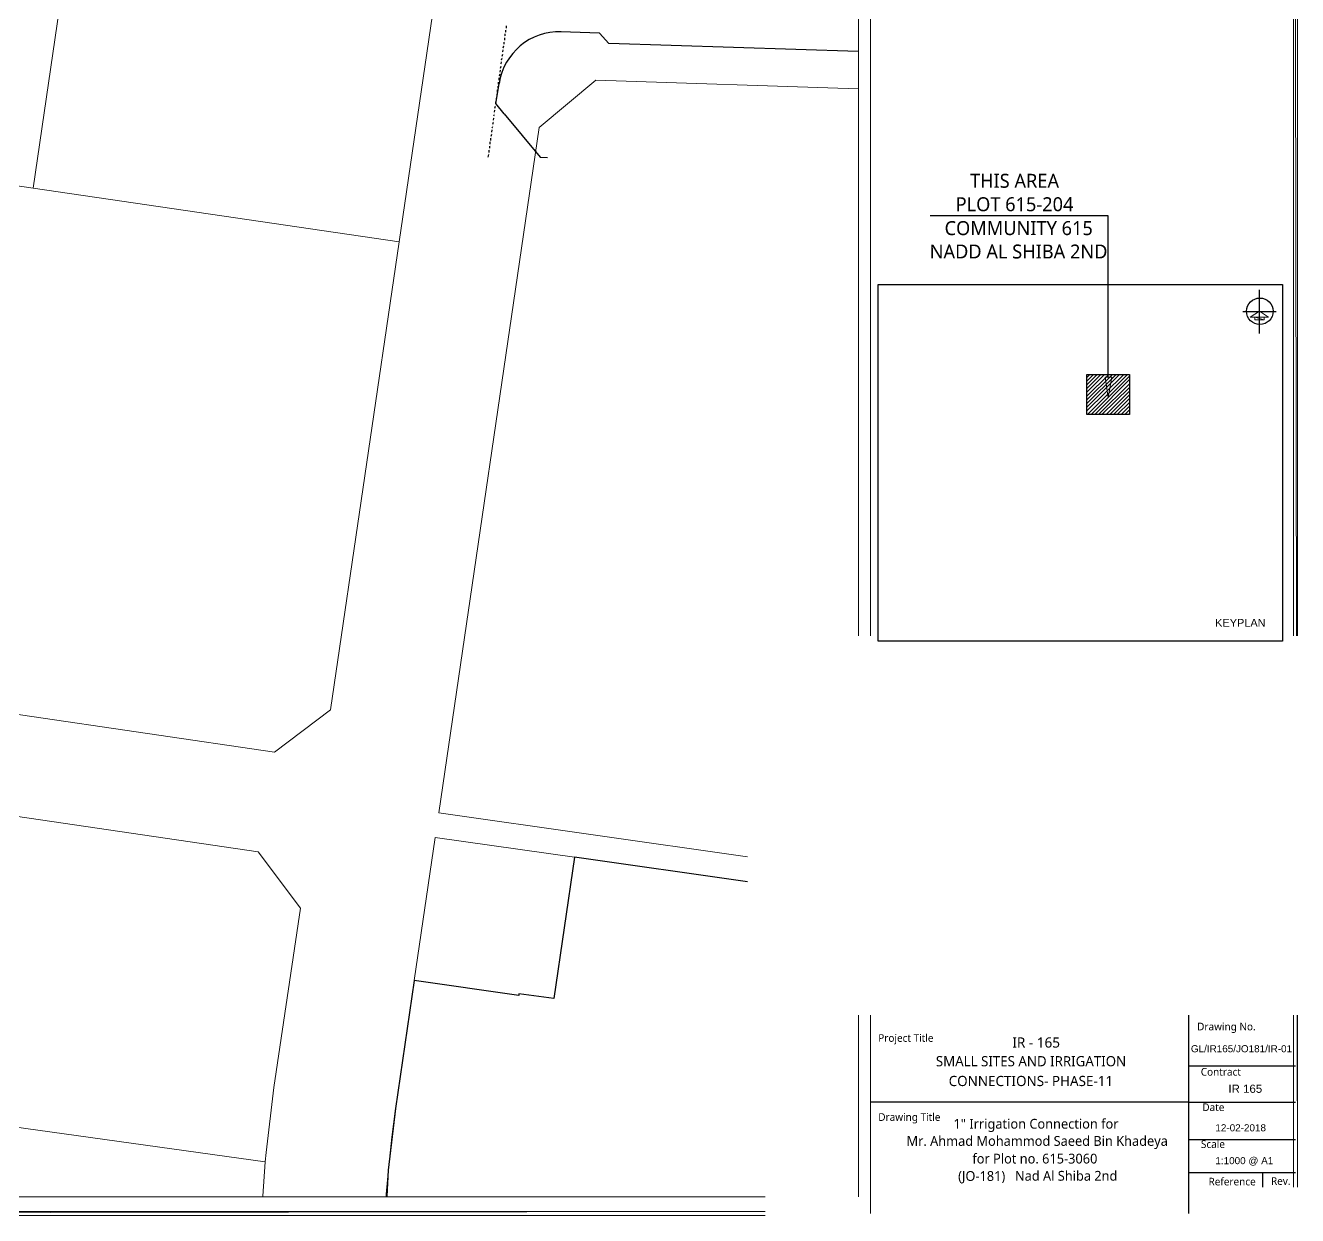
# Model space of a CAD drawing. Header units: inches. Extents: x 5 to 844, y 8 to 596.
# Drawn here: x 529.2 to 843.7, y 8.1 to 302.3 of the extents above; entities that cross this region are included whole.
import ezdxf

# ---------------------------------------------------------------- set-up
doc = ezdxf.new("R2010")
doc.units = ezdxf.units.IN
doc.header["$MEASUREMENT"] = 0
doc.layers.add('PDF_Geometry', color=7, linetype='Continuous', true_color=0x989898)
doc.layers.add('PDF_Images', color=7, linetype='Continuous')
doc.layers.add('PDF_Text', color=7, linetype='Continuous')
doc.styles.add('PDF Arial', font='arial.ttf')
doc.styles.add('PDF Segoe UI', font='segoeui.ttf')
doc.styles.add('PDF Trebuchet MS', font='trebuc.ttf')
picture_1 = doc.add_image_def('image2.png', size_in_pixel=(777, 686))

msp = doc.modelspace()

# ---------------------------------------------------------------- linework, layer by layer
at = {"layer": 'PDF_Geometry', "color": 7, "lineweight": 13}
for points in [[(738.11, 151.4), (738.11, 595.27)], [(738.11, 8.63), (738.11, 57.64), (738.11, 15.14)]]:
    msp.add_lwpolyline(points, dxfattribs=at)
at = {"layer": 'PDF_Geometry', "color": 7, "lineweight": 0}
for points in [[(843.41, 151.4), (842.63, 594.76), (843.66, 595.79), (843.66, 151.4)], [(843.41, 151.4), (842.63, 594.76), (842.63, 151.4)], [(735.15, 151.4), (735.15, 591.8), (10.56, 591.8), (10.56, 12.74)], [(797.76, 215.36), (796.86, 210.35), (796.09, 215.36), (797.76, 215.36)], [(735.15, 12.74), (735.15, 57.64), (735.15, 15.14)], [(842.63, 57.64), (842.63, 15.14)], [(843.65, 15.14), (843.57, 57.64)], [(843.65, 15.14), (843.57, 57.64)], [(843.66, 57.64), (843.66, 15.14)], [(10.56, 12.74), (712.05, 12.74)], [(6.31, 9.14), (5.16, 8.11), (712.05, 9.11)], [(5.16, 8.11), (712.05, 9.11)], [(712.05, 8.11), (5.16, 8.11)], [(712.05, 9.14), (6.31, 9.14)]]:
    msp.add_lwpolyline(points, dxfattribs=at)
at = {"layer": 'PDF_Geometry', "lineweight": 0}
for points in [[(454.49, 371.95), (440.61, 275.4), (531.12, 262.03), (545.26, 358.58), (454.49, 371.95)], [(545.26, 358.58), (531.12, 262.03), (621.63, 248.79), (635.77, 345.47), (545.26, 358.58)], [(735.02, 286.59), (670.22, 288.77), (656.21, 277.07), (631.4, 107.62), (707.68, 96.74)], [(440.61, 275.4), (423.51, 159.56), (433.79, 145.68), (590.77, 122.67), (604.66, 133.08), (621.63, 248.79), (531.12, 262.03), (440.61, 275.4)], [(509.9, 109.29), (499.1, 33.83), (588.46, 21.36), (588.71, 23.67), (590.64, 39.74), (597.2, 84.1), (586.78, 97.98), (509.9, 109.29)], [(664.95, 96.7), (630.5, 101.58), (625.35, 66.23), (651.2, 62.5), (651.2, 62.88), (659.81, 61.73), (664.95, 96.7)], [(707.68, 90.58), (664.95, 96.7), (659.81, 61.73), (651.2, 62.88), (651.2, 62.5), (625.35, 66.23), (620.73, 34.6), (619.83, 27.53), (619.06, 20.46), (618.41, 13.39), (618.41, 12.87)], [(587.94, 12.87), (588.46, 21.36), (499.1, 33.83)]]:
    msp.add_lwpolyline(points, dxfattribs=at)
at = {"layer": 'PDF_Geometry', "lineweight": 25}
for points in [[(648.11, 301.63), (648.11, 302.14)], [(647.72, 299.44), (647.72, 299.44)], [(647.72, 298.67), (647.72, 299.19)], [(647.85, 300.47), (647.85, 300.47)], [(647.85, 299.7), (647.85, 300.21)], [(647.98, 300.6), (647.98, 301.11)], [(648.11, 301.37), (648.11, 301.37)], [(673.44, 297.77), (671.12, 300.34), (661.61, 300.73)], [(647.21, 295.71), (647.34, 296.23)], [(647.34, 296.74), (647.47, 297.26)], [(647.34, 296.49), (647.34, 296.49)], [(647.47, 297.39), (647.47, 297.39)], [(647.6, 298.41), (647.6, 298.41)], [(647.6, 297.64), (647.6, 298.16)], [(735.02, 295.84), (673.44, 297.77)], [(646.82, 292.76), (646.95, 293.27)], [(646.82, 292.5), (646.82, 292.5)], [(646.95, 293.79), (647.08, 294.17)], [(646.95, 293.53), (646.95, 293.53)], [(647.08, 294.69), (647.21, 295.2)], [(647.08, 294.43), (647.08, 294.43)], [(647.21, 295.46), (647.21, 295.46)], [(646.31, 288.77), (646.31, 289.29)], [(646.44, 289.8), (646.57, 290.31)], [(646.44, 289.54), (646.44, 289.54)], [(646.57, 290.7), (646.7, 291.21)], [(646.57, 290.44), (646.57, 290.44)], [(646.7, 291.73), (646.82, 292.24)], [(646.7, 291.47), (646.7, 291.47)], [(645.54, 282.99), (646.31, 287.87)], [(645.92, 285.81), (645.92, 286.33)], [(646.05, 286.84), (646.05, 287.23)], [(646.05, 286.59), (646.05, 286.59)], [(646.18, 287.74), (646.18, 288.26)], [(646.18, 287.49), (646.18, 287.49)], [(646.31, 288.51), (646.31, 288.51)], [(645.54, 283.63), (645.54, 283.63)], [(645.54, 282.86), (645.54, 283.37)], [(647.6, 280.41), (645.54, 282.99)], [(645.67, 284.53), (645.67, 284.53)], [(645.67, 283.76), (645.67, 284.27)], [(645.8, 285.56), (645.8, 285.56)], [(645.8, 284.79), (645.8, 285.3)], [(645.02, 279.9), (645.15, 280.29)], [(645.15, 280.8), (645.28, 281.31)], [(645.15, 280.54), (645.15, 280.54)], [(645.28, 281.83), (645.41, 282.34)], [(645.28, 281.57), (645.28, 281.57)], [(645.41, 282.6), (645.41, 282.6)], [(647.6, 280.41), (656.47, 269.74), (658.27, 269.62)], [(644.64, 276.94), (644.77, 277.33)], [(644.64, 276.69), (644.64, 276.69)], [(644.77, 277.84), (644.9, 278.36)], [(644.77, 277.59), (644.77, 277.59)], [(644.9, 278.87), (645.02, 279.39)], [(644.9, 278.61), (644.9, 278.61)], [(645.02, 279.64), (645.02, 279.64)], [(644.25, 273.86), (644.25, 274.37)], [(644.25, 273.6), (644.25, 273.6)], [(644.38, 274.89), (644.51, 275.4)], [(644.38, 274.63), (644.38, 274.63)], [(644.51, 275.91), (644.64, 276.43)], [(644.51, 275.66), (644.51, 275.66)], [(643.74, 270.64), (643.74, 270.64)], [(643.87, 270.9), (643.87, 271.42)], [(644, 271.93), (644, 272.44)], [(644, 271.67), (644, 271.67)], [(644.12, 272.96), (644.12, 273.47)], [(644.12, 272.7), (644.12, 272.7)], [(643.61, 269.74), (643.74, 270.39)]]:
    msp.add_lwpolyline(points, dxfattribs=at)
at = {"layer": 'PDF_Geometry', "color": 7, "lineweight": 25}
for points in [[(796.86, 215.36), (796.86, 255.22), (752.89, 255.22)], [(791.59, 216), (802.13, 216), (802.13, 206.1), (791.59, 206.1), (791.59, 216)], [(707.68, 90.58), (664.95, 96.7), (659.81, 61.73), (651.2, 62.88), (651.2, 62.5), (625.35, 66.23), (620.73, 34.6), (618.93, 19.3), (618.54, 12.87)], [(816.79, 8.63), (816.79, 15.14), (816.79, 57.64)], [(816.79, 45.14), (843.14, 45.14)], [(816.79, 36.14), (738.11, 36.14)], [(816.79, 36.14), (843.14, 36.14)], [(816.79, 26.88), (843.14, 26.88)], [(816.79, 18.78), (843.14, 18.78)], [(835.04, 15.14), (835.04, 18.78)]]:
    msp.add_lwpolyline(points, dxfattribs=at)
at = {"layer": 'PDF_Geometry', "color": 12, "lineweight": 25, "true_color": 0xdd0000}
for points in [[(834.27, 226.16), (834.27, 236.96)], [(834.27, 226.16), (834.27, 236.96)], [(830.16, 231.56), (838.39, 231.56)], [(830.16, 231.56), (838.39, 231.56)]]:
    msp.add_lwpolyline(points, dxfattribs=at)
at = {"layer": 'PDF_Geometry', "color": 92, "lineweight": 20, "true_color": 0x00dd00}
msp.add_lwpolyline([(831.96, 230.15), (834.27, 231.69), (836.46, 230.15), (835.43, 230.15), (835.43, 229.5), (833.12, 229.5), (833.12, 230.15), (831.96, 230.15)], dxfattribs=at)
msp.add_lwpolyline([(831.96, 230.15), (834.27, 231.69), (836.46, 230.15), (835.43, 230.15), (835.43, 229.5), (833.12, 229.5), (833.12, 230.15), (831.96, 230.15)], dxfattribs=at)
at = {"layer": 'PDF_Geometry', "color": 7, "lineweight": 20}
msp.add_lwpolyline([(835.43, 229.5), (835.43, 230.15), (836.46, 230.15), (834.27, 231.69), (831.96, 230.15), (833.12, 230.15), (833.12, 229.5), (835.43, 229.5)], dxfattribs=at)
msp.add_lwpolyline([(835.43, 229.5), (835.43, 230.15), (836.46, 230.15), (834.27, 231.69), (831.96, 230.15), (833.12, 230.15), (833.12, 229.5), (835.43, 229.5)], dxfattribs=at)
at = {"layer": 'PDF_Geometry', "color": 92, "lineweight": 0, "true_color": 0x00dd00}
for points in [[(834.27, 231.69), (831.96, 230.15), (836.46, 230.15), (834.27, 231.69)], [(834.27, 231.69), (831.96, 230.15), (836.46, 230.15), (834.27, 231.69)], [(831.96, 230.15), (836.46, 230.15), (833.12, 230.15), (831.96, 230.15)], [(831.96, 230.15), (836.46, 230.15), (836.46, 230.15), (831.96, 230.15)], [(831.96, 230.15), (836.46, 230.15), (833.12, 230.15), (831.96, 230.15)], [(831.96, 230.15), (836.46, 230.15), (836.46, 230.15), (831.96, 230.15)], [(833.12, 230.15), (836.46, 230.15), (836.46, 230.15), (833.12, 230.15)], [(836.46, 230.15), (836.46, 230.15), (833.12, 230.15), (836.46, 230.15)], [(833.12, 230.15), (835.43, 230.15), (835.43, 230.15), (833.12, 230.15)], [(835.43, 230.15), (835.43, 230.15), (833.12, 230.15), (835.43, 230.15)], [(835.43, 229.5), (833.12, 229.5), (833.12, 230.15), (835.43, 229.5)], [(833.12, 230.15), (835.43, 230.15), (835.43, 229.5), (833.12, 230.15)], [(833.12, 230.15), (836.46, 230.15), (836.46, 230.15), (833.12, 230.15)], [(836.46, 230.15), (836.46, 230.15), (833.12, 230.15), (836.46, 230.15)], [(833.12, 230.15), (835.43, 230.15), (835.43, 230.15), (833.12, 230.15)], [(835.43, 230.15), (835.43, 230.15), (833.12, 230.15), (835.43, 230.15)], [(835.43, 229.5), (833.12, 229.5), (833.12, 230.15), (835.43, 229.5)], [(833.12, 230.15), (835.43, 230.15), (835.43, 229.5), (833.12, 230.15)], [(836.46, 230.15), (836.46, 230.15), (835.43, 230.15), (836.46, 230.15)], [(836.46, 230.15), (836.46, 230.15), (835.43, 230.15), (836.46, 230.15)], [(835.43, 229.5), (835.43, 229.5), (833.12, 229.5), (835.43, 229.5)], [(835.43, 229.5), (835.43, 229.5), (833.12, 229.5), (835.43, 229.5)]]:
    msp.add_lwpolyline(points, dxfattribs=at)
at = {"layer": 'PDF_Geometry', "color": 5, "lineweight": 25}
for points in [[(791.59, 215.23), (792.36, 216)], [(791.59, 214.33), (793.26, 216)], [(791.59, 213.43), (794.16, 216)], [(791.59, 212.53), (795.06, 216)], [(791.59, 211.63), (795.96, 216)], [(791.59, 210.6), (796.99, 216)], [(791.59, 209.7), (797.89, 216)], [(791.59, 208.8), (798.79, 216)], [(791.59, 207.9), (799.69, 216)], [(791.59, 207), (800.72, 216)], [(791.72, 206.1), (801.62, 216)], [(792.62, 206.1), (802.13, 215.62)], [(793.52, 206.1), (802.13, 214.72)], [(794.42, 206.1), (802.13, 213.69)], [(795.32, 206.1), (802.13, 212.79)], [(796.35, 206.1), (802.13, 211.89)], [(797.25, 206.1), (802.13, 210.99)], [(798.15, 206.1), (802.13, 210.09)], [(799.05, 206.1), (802.13, 209.06)], [(800.07, 206.1), (802.13, 208.16)], [(800.97, 206.1), (802.13, 207.26)], [(801.87, 206.1), (802.13, 206.36)]]:
    msp.add_lwpolyline(points, dxfattribs=at)
at = {"layer": 'PDF_Geometry', "color": 7, "lineweight": 25}
msp.add_circle((834.34, 231.62), 3.28, dxfattribs=at)
msp.add_circle((834.34, 231.62), 3.28, dxfattribs=at)
at = {"layer": 'PDF_Geometry', "lineweight": 25}
msp.add_arc((661.16, 285.75), 14.98, 88.1088, 171.5698, dxfattribs=at)

# ---------------------------------------------------------------- texts
at = {"layer": 'PDF_Text', "attachment_point": 7}
for s, insert, char_height, style in [('\\W1.000046;THIS AREA', (762.7, 262.1), 3.4492, 'PDF Trebuchet MS'), ('\\W1.000912;KEYPLAN', (823.29, 153.65), 1.9326, 'PDF Arial'), ('\\W1.000331;Drawing No.', (818.84, 53.25), 1.8904, 'PDF Segoe UI'), ('\\W0.999980;Project Title', (740.03, 50.42), 1.8904, 'PDF Segoe UI'), ('\\W1.020758;IR - 165', (773.16, 49.6), 2.5206, 'PDF Segoe UI'), ('\\W1.000119;SMALL SITES AND IRRIGATION', (754.26, 44.97), 2.5206, 'PDF Segoe UI'), ('\\W1.000314;Contract', (819.74, 42.67), 1.8904, 'PDF Segoe UI'), ('\\W1.011094;CONNECTIONS- PHASE-11', (757.43, 40.08), 2.5206, 'PDF Segoe UI'), ('\\W0.999934;Date', (820.12, 33.92), 1.8904, 'PDF Segoe UI'), ('\\W1.000180;Drawing Title', (740.03, 30.88), 1.8904, 'PDF Segoe UI'), ('\\W0.999962;1" Irrigation Connection for', (758.62, 28.77), 2.4238, 'PDF Trebuchet MS'), ('\\W0.999882;Mr. Ahmad Mohammod Saeed Bin Khadeya', (747.01, 24.53), 2.4238, 'PDF Trebuchet MS'), ('\\W0.999365;Scale', (819.78, 24.8), 1.8904, 'PDF Segoe UI'), ('\\W1.000079;for Plot no. 615-3060', (763.28, 20.93), 2.4238, 'PDF Trebuchet MS'), ('\\W0.999837;Nad Al Shiba 2nd', (773.81, 16.69), 2.4238, 'PDF Trebuchet MS'), ('\\W1.000101;Reference', (821.66, 15.54), 1.8904, 'PDF Segoe UI'), ('\\W1.000119;Rev.', (837.09, 15.67), 1.8904, 'PDF Segoe UI')]:
    msp.add_mtext(s, dxfattribs=dict(at, insert=insert, char_height=char_height, style=style))
at = {"layer": 'PDF_Text', "color": 1, "attachment_point": 7, "style": 'PDF Trebuchet MS'}
for s, insert, char_height in [('\\W1.000041;PLOT 615-204', (759.15, 256.31), 3.4492), ('\\W0.999886;COMMUNITY 615', (756.42, 250.4), 3.4492), ('\\W1.000055;NADD AL SHIBA 2ND', (752.73, 244.62), 3.4492), ('\\W1.000164;(JO-181)', (759.76, 16.03), 2.4238)]:
    msp.add_mtext(s, dxfattribs=dict(at, insert=insert, char_height=char_height))
at = {"layer": 'PDF_Text', "color": 82, "true_color": 0x2eb800, "attachment_point": 7, "style": 'PDF Arial'}
for s, insert, char_height in [('\\W1.000824;GL/IR165/JO181/IR-01', (817.3, 48.45), 1.7486), ('\\W1.000904;IR 165', (826.57, 38.42), 2.0246), ('\\W1.000860;12-02-2018', (823.35, 28.91), 1.7486), ('\\W1.000883;1:1000 @ A1', (823.35, 20.46), 1.7486)]:
    msp.add_mtext(s, dxfattribs=dict(at, insert=insert, char_height=char_height))

# ---------------------------------------------------------------- pictures from other files: only their frames are drawn
at = {"layer": 'PDF_Images'}
image = msp.add_image(picture_1, insert=(740.03, 150.05), size_in_units=(99.89, 88.2), dxfattribs=at)
image.dxf.flags = 15

doc.saveas('drawing.dxf')
